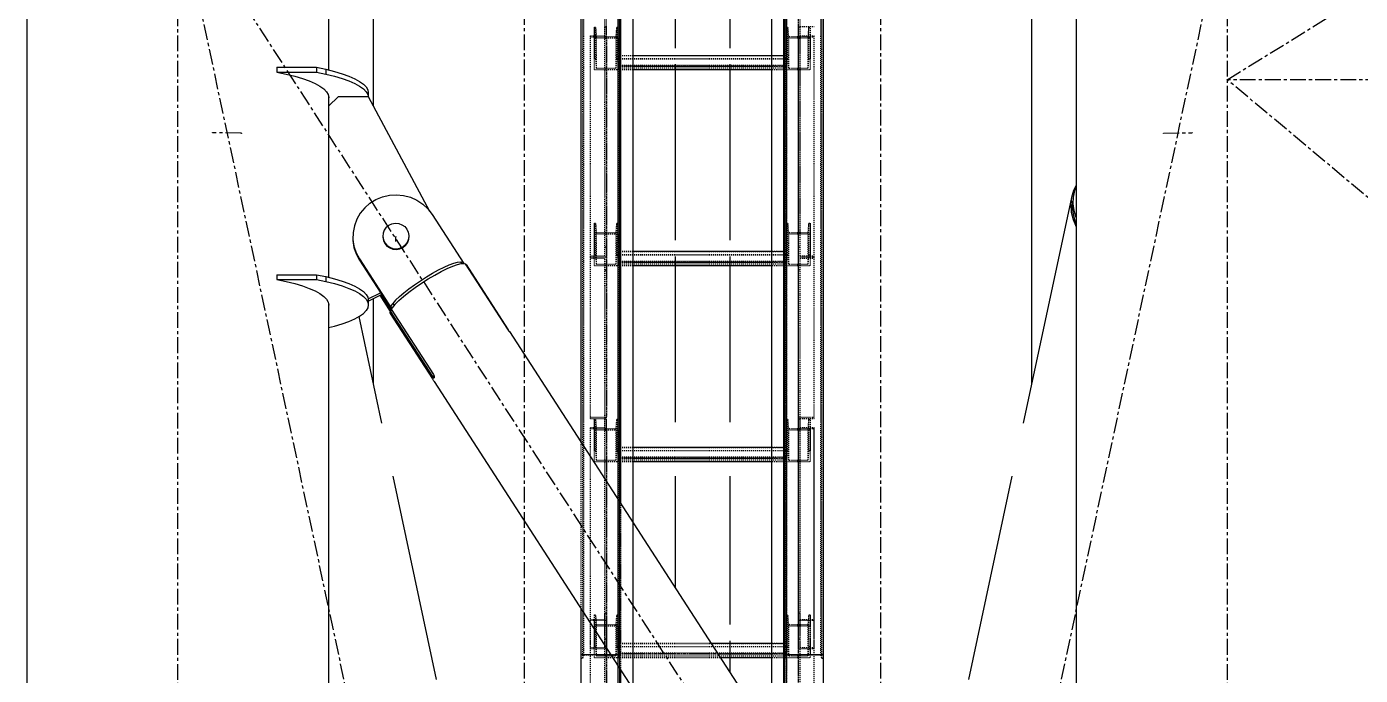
# Model space of a CAD drawing. Header units: millimetres. Extents: x 5143 to 30813, y 232 to 21408.
# Drawn here: x 22824 to 23497, y 18629 to 18957 of the extents above; entities that cross this region are included whole.
import ezdxf

# ---------------------------------------------------------------- set-up
doc = ezdxf.new("R2010")
doc.units = ezdxf.units.MM
doc.header["$LTSCALE"] = 0.25
for name, pattern in [('CENTER', [50.8, 31.75, -6.35, 6.35, -6.35]), ('XKITLINE00', [0]), ('XKITLINE02', [4, 2, -2]), ('XKITLINE03', [6, 3, -1, 1, -1])]:
    doc.linetypes.add(name, pattern=pattern)

msp = doc.modelspace()

# ---------------------------------------------------------------- linework, layer by layer
at = {"color": 8, "linetype": 'CENTER'}
for p, q in [((23075, 20197.81), (23075, 18543.85)), ((23255, 20197.81), (23255, 18543.85)), ((22900, 19282.77), (22900, 17654.86)), ((23430, 19282.77), (23430, 17654.86)), ((23430, 18930.27), (23720.98, 19110.27)), ((22900, 19020.27), (23075, 18200.27)), ((22900, 19020.27), (23430, 18200.27)), ((23430, 19020.27), (23255, 18200.27)), ((25173.61, 17470.27), (23430, 18930.27)), ((24815.89, 18930.27), (23430, 18930.27)), ((22932.2, 18903.23), (22917.68, 18903.51)), ((23397.79, 18903.23), (23412.31, 18903.51)), ((23010.2, 18848.55), (23010.2, 18851))]:
    msp.add_line(p, q, dxfattribs=at)
at = {"color": 3, "linetype": 'XKITLINE02'}
for p, q in [((23123.34, 18618.12), (23123.34, 19867)), ((23206.64, 18618.12), (23206.64, 19867)), ((23122.49, 18615.46), (23122.49, 19864.35)), ((23123.34, 18615.78), (23123.34, 19864.54)), ((23129.99, 18615.73), (23129.99, 19864.47)), ((23199.99, 18615.46), (23199.99, 19864.47)), ((23206.64, 18615.66), (23206.64, 19864.54)), ((23207.49, 18615.46), (23207.49, 19864.35)), ((23122.49, 18618.31), (23122.49, 19847.64)), ((23207.49, 18618.31), (23207.49, 19847.64)), ((23103.79, 18662.93), (23103.79, 19842.73)), ((23104.64, 18638.14), (23104.64, 19841.66)), ((23105.17, 18639.71), (23105.17, 19842.61)), ((23122.41, 18639.71), (23122.41, 19842.61)), ((23122.94, 18638.14), (23122.94, 19841.66)), ((23207.04, 18638.14), (23207.04, 19841.66)), ((23207.57, 18639.71), (23207.57, 19842.61)), ((23224.81, 18639.71), (23224.81, 19842.61)), ((23225.34, 18638.14), (23225.34, 19841.66)), ((23115.69, 18951.2), (23115.69, 19038.18)), ((23116.49, 18951.2), (23116.49, 19038.83)), ((23213.49, 18951.2), (23213.49, 19038.83)), ((23214.29, 18951.2), (23214.29, 19038.18)), ((23110.49, 18956.85), (23111.17, 18956.85)), ((23110.49, 18951.4), (23110.49, 18956.85)), ((23110.49, 18940.86), (23110.49, 18956.85)), ((23111.56, 18952.1), (23111.17, 18956.85)), ((23111.17, 18940.86), (23111.17, 18956.85)), ((23115.69, 18956.95), (23116.49, 18956.95)), ((23115.69, 18841.37), (23115.69, 18956.95)), ((23116.49, 18840.88), (23116.49, 18956.95)), ((23121.43, 18952.1), (23121.81, 18956.85)), ((23121.81, 18956.85), (23122.49, 18956.85)), ((23121.81, 18940.86), (23121.81, 18956.85)), ((23122.49, 18951.4), (23122.49, 18956.85)), ((23122.49, 18940.86), (23122.49, 18956.85)), ((23207.49, 18940.86), (23207.49, 18956.85)), ((23207.49, 18951.4), (23207.49, 18956.85)), ((23207.49, 18956.85), (23208.17, 18956.85)), ((23208.17, 18940.86), (23208.17, 18956.85)), ((23208.56, 18952.1), (23208.17, 18956.85)), ((23213.49, 18951.2), (23213.49, 18957.75)), ((23213.49, 18840.88), (23213.49, 18956.95)), ((23213.49, 18956.95), (23214.29, 18956.95)), ((23214.29, 18951.2), (23214.29, 18957.09)), ((23214.29, 18957.09), (23221.49, 18957.09)), ((23214.29, 18841.37), (23214.29, 18956.95)), ((23214.29, 18853.12), (23214.29, 18956.95)), ((23218.43, 18952.1), (23218.81, 18956.85)), ((23218.81, 18940.86), (23218.81, 18956.85)), ((23218.81, 18956.85), (23219.49, 18956.85)), ((23219.49, 18940.86), (23219.49, 18956.85)), ((23108.49, 18952.49), (23115.69, 18952.49)), ((23108.49, 18840.88), (23108.49, 18952.49)), ((23108.49, 18951.99), (23116.49, 18951.99)), ((23110.49, 18951.4), (23122.49, 18951.4)), ((23110.49, 18935.42), (23110.49, 18951.4)), ((23111.56, 18952.1), (23121.43, 18952.1)), ((23111.56, 18936.11), (23111.56, 18952.1)), ((23115.69, 18951.2), (23116.49, 18951.2)), ((23121.43, 18936.11), (23121.43, 18952.1)), ((23122.49, 18935.42), (23122.49, 18951.4)), ((23207.49, 18935.42), (23207.49, 18951.4)), ((23207.49, 18951.4), (23219.49, 18951.4)), ((23208.56, 18936.11), (23208.56, 18952.1)), ((23208.56, 18952.1), (23218.43, 18952.1)), ((23213.49, 18852.43), (23213.49, 18951.99)), ((23213.49, 18951.99), (23221.49, 18951.99)), ((23213.49, 18951.2), (23214.29, 18951.2)), ((23214.29, 18952.49), (23221.49, 18952.49)), ((23218.43, 18936.11), (23218.43, 18952.1)), ((23219.49, 18935.42), (23219.49, 18951.99)), ((23221.49, 18840.88), (23221.49, 18952.49)), ((23110.49, 18940.86), (23111.17, 18940.86)), ((23110.49, 18935.42), (23110.49, 18940.86)), ((23111.56, 18936.11), (23111.17, 18940.86)), ((23111.56, 18936.11), (23121.43, 18936.11)), ((23121.43, 18936.11), (23121.81, 18940.86)), ((23121.81, 18940.86), (23122.49, 18940.86)), ((23122.49, 18935.42), (23122.49, 18942.58)), ((23122.49, 18942.58), (23129.99, 18942.58)), ((23122.49, 18942.48), (23207.49, 18942.48)), ((23122.49, 18940.96), (23207.49, 18940.96)), ((23122.49, 18935.42), (23122.49, 18940.86)), ((23122.49, 18940.86), (23207.49, 18940.86)), ((23122.49, 18937.67), (23207.49, 18937.67)), ((23122.49, 18937.13), (23129.99, 18937.13)), ((23122.49, 18936.26), (23207.49, 18936.26)), ((23199.99, 18942.58), (23207.49, 18942.58)), ((23199.99, 18937.13), (23207.49, 18937.13)), ((23207.49, 18935.42), (23207.49, 18942.58)), ((23207.49, 18935.42), (23207.49, 18940.86)), ((23207.49, 18940.86), (23208.17, 18940.86)), ((23208.56, 18936.11), (23208.17, 18940.86)), ((23208.56, 18936.11), (23218.43, 18936.11)), ((23218.43, 18936.11), (23218.81, 18940.86)), ((23218.81, 18940.86), (23219.49, 18940.86)), ((23219.49, 18935.42), (23219.49, 18940.86)), ((23110.49, 18935.42), (23122.49, 18935.42)), ((23122.49, 18935.42), (23129.99, 18935.42)), ((23199.99, 18935.42), (23207.49, 18935.42)), ((23207.49, 18935.42), (23219.49, 18935.42)), ((23110.49, 18857.87), (23111.17, 18857.87)), ((23110.49, 18852.43), (23110.49, 18857.87)), ((23110.49, 18841.89), (23110.49, 18857.87)), ((23111.56, 18853.12), (23111.17, 18857.87)), ((23111.17, 18841.89), (23111.17, 18857.87)), ((23121.43, 18853.12), (23121.81, 18857.87)), ((23121.81, 18857.87), (23122.49, 18857.87)), ((23121.81, 18841.89), (23121.81, 18857.87)), ((23122.49, 18852.43), (23122.49, 18857.87)), ((23122.49, 18841.89), (23122.49, 18857.87)), ((23207.49, 18841.89), (23207.49, 18857.87)), ((23207.49, 18852.43), (23207.49, 18857.87)), ((23207.49, 18857.87), (23208.17, 18857.87)), ((23208.17, 18841.89), (23208.17, 18857.87)), ((23208.56, 18853.12), (23208.17, 18857.87)), ((23218.43, 18853.12), (23218.81, 18857.87)), ((23218.81, 18841.89), (23218.81, 18857.87)), ((23218.81, 18857.87), (23219.49, 18857.87)), ((23219.49, 18841.89), (23219.49, 18857.87)), ((23219.49, 18852.43), (23219.49, 18857.87)), ((23110.49, 18852.43), (23122.49, 18852.43)), ((23110.49, 18836.44), (23110.49, 18852.43)), ((23111.56, 18853.12), (23121.43, 18853.12)), ((23111.56, 18837.14), (23111.56, 18853.12)), ((23121.43, 18837.14), (23121.43, 18853.12)), ((23122.49, 18836.44), (23122.49, 18852.43)), ((23207.49, 18836.44), (23207.49, 18852.43)), ((23207.49, 18852.43), (23219.49, 18852.43)), ((23208.56, 18837.14), (23208.56, 18853.12)), ((23208.56, 18853.12), (23218.43, 18853.12)), ((23218.43, 18837.14), (23218.43, 18853.12)), ((23219.49, 18836.44), (23219.49, 18852.43)), ((23110.49, 18841.89), (23111.17, 18841.89)), ((23110.49, 18836.44), (23110.49, 18841.89)), ((23111.56, 18837.14), (23111.17, 18841.89)), ((23115.69, 18845.84), (23116.49, 18845.84)), ((23121.43, 18837.14), (23121.81, 18841.89)), ((23121.81, 18841.89), (23122.49, 18841.89)), ((23122.49, 18836.44), (23122.49, 18843.6)), ((23122.49, 18843.6), (23129.99, 18843.6)), ((23122.49, 18843.5), (23207.49, 18843.5)), ((23122.49, 18841.98), (23207.49, 18841.98)), ((23122.49, 18836.44), (23122.49, 18841.89)), ((23122.49, 18841.89), (23207.49, 18841.89)), ((23199.99, 18843.6), (23207.49, 18843.6)), ((23207.49, 18836.44), (23207.49, 18843.6)), ((23207.49, 18836.44), (23207.49, 18841.89)), ((23207.49, 18841.89), (23208.17, 18841.89)), ((23208.56, 18837.14), (23208.17, 18841.89)), ((23213.49, 18845.84), (23214.29, 18845.84)), ((23218.43, 18837.14), (23218.81, 18841.89)), ((23218.81, 18841.89), (23219.49, 18841.89)), ((23219.49, 18836.44), (23219.49, 18841.89)), ((23108.49, 18841.37), (23115.69, 18841.37)), ((23108.49, 18840.22), (23108.49, 18840.88)), ((23108.49, 18840.88), (23116.49, 18840.88)), ((23108.49, 18759.14), (23108.49, 18840.88)), ((23108.49, 18840.88), (23116.49, 18840.88)), ((23108.49, 18840.22), (23115.69, 18840.22)), ((23110.49, 18836.44), (23122.49, 18836.44)), ((23111.56, 18837.14), (23121.43, 18837.14)), ((23115.69, 18834.33), (23115.69, 18840.22)), ((23115.69, 18753.25), (23115.69, 18840.22)), ((23116.49, 18834.33), (23116.49, 18840.88)), ((23116.49, 18753.25), (23116.49, 18840.88)), ((23122.49, 18838.7), (23207.49, 18838.7)), ((23122.49, 18838.16), (23129.99, 18838.16)), ((23122.49, 18837.29), (23207.49, 18837.29)), ((23122.49, 18836.44), (23129.99, 18836.44)), ((23199.99, 18838.16), (23207.49, 18838.16)), ((23199.99, 18836.44), (23207.49, 18836.44)), ((23207.49, 18836.44), (23219.49, 18836.44)), ((23208.56, 18837.14), (23218.43, 18837.14)), ((23213.49, 18754.04), (23213.49, 18840.88)), ((23213.49, 18840.88), (23221.49, 18840.88)), ((23213.49, 18840.88), (23221.49, 18840.88)), ((23214.29, 18841.37), (23221.49, 18841.37)), ((23214.29, 18754.04), (23214.29, 18840.22)), ((23214.29, 18840.22), (23221.49, 18840.22)), ((23221.49, 18759.14), (23221.49, 18840.88)), ((23115.69, 18834.33), (23116.49, 18834.33)), ((23213.49, 18834.33), (23214.29, 18834.33)), ((23108.49, 18759.79), (23116.49, 18759.79)), ((23108.49, 18759.14), (23115.69, 18759.14)), ((23108.49, 18754.54), (23115.69, 18754.54)), ((23108.49, 18642.92), (23108.49, 18754.54)), ((23110.49, 18758.89), (23111.17, 18758.89)), ((23110.49, 18753.45), (23110.49, 18758.89)), ((23110.49, 18742.91), (23110.49, 18758.89)), ((23111.56, 18754.14), (23111.17, 18758.89)), ((23111.17, 18742.91), (23111.17, 18758.89)), ((23115.69, 18759), (23116.49, 18759)), ((23115.69, 18643.42), (23115.69, 18759)), ((23116.49, 18642.92), (23116.49, 18759)), ((23121.43, 18754.14), (23121.81, 18758.89)), ((23121.81, 18758.89), (23122.49, 18758.89)), ((23121.81, 18742.91), (23121.81, 18758.89)), ((23122.49, 18753.45), (23122.49, 18758.89)), ((23122.49, 18742.91), (23122.49, 18758.89)), ((23207.49, 18742.91), (23207.49, 18758.89)), ((23207.49, 18753.45), (23207.49, 18758.89)), ((23207.49, 18758.89), (23208.17, 18758.89)), ((23208.17, 18742.91), (23208.17, 18758.89)), ((23208.56, 18754.14), (23208.17, 18758.89)), ((23213.49, 18753.25), (23213.49, 18759.79)), ((23213.49, 18759.79), (23221.49, 18759.79)), ((23213.49, 18642.92), (23213.49, 18759)), ((23213.49, 18759), (23214.29, 18759)), ((23214.29, 18753.25), (23214.29, 18759.14)), ((23214.29, 18759.14), (23221.49, 18759.14)), ((23214.29, 18643.42), (23214.29, 18759)), ((23214.29, 18657.26), (23214.29, 18759)), ((23214.29, 18754.54), (23221.49, 18754.54)), ((23218.43, 18754.14), (23218.81, 18758.89)), ((23218.81, 18742.91), (23218.81, 18758.89)), ((23218.81, 18758.89), (23219.49, 18758.89)), ((23219.49, 18742.91), (23219.49, 18758.89)), ((23221.49, 18759.14), (23221.49, 18759.79)), ((23221.49, 18642.92), (23221.49, 18754.54)), ((23221.49, 18657.26), (23221.49, 18754.54)), ((23108.49, 18754.04), (23116.49, 18754.04)), ((23110.49, 18753.45), (23122.49, 18753.45)), ((23110.49, 18737.47), (23110.49, 18753.45)), ((23111.56, 18754.14), (23121.43, 18754.14)), ((23111.56, 18738.16), (23111.56, 18754.14)), ((23115.69, 18753.25), (23116.49, 18753.25)), ((23121.43, 18738.16), (23121.43, 18754.14)), ((23122.49, 18737.47), (23122.49, 18753.45)), ((23207.49, 18737.47), (23207.49, 18753.45)), ((23207.49, 18753.45), (23219.49, 18753.45)), ((23208.56, 18738.16), (23208.56, 18754.14)), ((23208.56, 18754.14), (23218.43, 18754.14)), ((23213.49, 18657.26), (23213.49, 18754.04)), ((23213.49, 18754.04), (23221.49, 18754.04)), ((23213.49, 18753.25), (23214.29, 18753.25)), ((23218.43, 18738.16), (23218.43, 18754.14)), ((23219.49, 18737.47), (23219.49, 18754.04)), ((23103.79, 18662.93), (23103.79, 18747)), ((23110.49, 18742.91), (23111.17, 18742.91)), ((23110.49, 18737.47), (23110.49, 18742.91)), ((23111.56, 18738.16), (23111.17, 18742.91)), ((23121.43, 18738.16), (23121.81, 18742.91)), ((23121.81, 18742.91), (23122.49, 18742.91)), ((23122.49, 18737.47), (23122.49, 18744.62)), ((23122.49, 18744.62), (23129.99, 18744.62)), ((23122.49, 18744.53), (23207.49, 18744.53)), ((23122.49, 18743.01), (23207.49, 18743.01)), ((23122.49, 18742.91), (23207.49, 18742.91)), ((23122.49, 18737.47), (23122.49, 18742.91)), ((23199.99, 18744.62), (23207.49, 18744.62)), ((23207.49, 18737.47), (23207.49, 18744.62)), ((23207.49, 18737.47), (23207.49, 18742.91)), ((23207.49, 18742.91), (23208.17, 18742.91)), ((23208.56, 18738.16), (23208.17, 18742.91)), ((23218.43, 18738.16), (23218.81, 18742.91)), ((23218.81, 18742.91), (23219.49, 18742.91)), ((23219.49, 18737.47), (23219.49, 18742.91)), ((23110.49, 18737.47), (23122.49, 18737.47)), ((23111.56, 18738.16), (23121.43, 18738.16)), ((23122.49, 18739.72), (23207.49, 18739.72)), ((23122.49, 18739.18), (23129.99, 18739.18)), ((23122.49, 18738.31), (23207.49, 18738.31)), ((23122.49, 18737.47), (23129.99, 18737.47)), ((23199.99, 18739.18), (23207.49, 18739.18)), ((23199.99, 18737.47), (23207.49, 18737.47)), ((23207.49, 18737.47), (23219.49, 18737.47)), ((23208.56, 18738.16), (23218.43, 18738.16)), ((23123.79, 18639.91), (23123.79, 18716.06)), ((23123.79, 18638.14), (23123.79, 18712.76)), ((23129.99, 18622.4), (23129.99, 18706.47)), ((23115.69, 18660.96), (23116.49, 18660.96)), ((23115.69, 18532.11), (23115.69, 18660.96)), ((23116.49, 18531.74), (23116.49, 18660.96)), ((23213.49, 18531.74), (23213.49, 18660.96)), ((23213.49, 18660.96), (23214.29, 18660.96)), ((23214.29, 18532.11), (23214.29, 18660.96)), ((23108.49, 18657.63), (23115.69, 18657.63)), ((23108.49, 18531.74), (23108.49, 18657.63)), ((23108.49, 18657.26), (23116.49, 18657.26)), ((23110.49, 18659.92), (23111.17, 18659.92)), ((23110.49, 18654.47), (23110.49, 18659.92)), ((23110.49, 18643.93), (23110.49, 18657.26)), ((23110.49, 18654.47), (23122.49, 18654.47)), ((23110.49, 18638.49), (23110.49, 18654.47)), ((23111.56, 18655.17), (23111.17, 18659.92)), ((23111.17, 18643.93), (23111.17, 18659.92)), ((23111.56, 18655.17), (23121.43, 18655.17)), ((23111.56, 18639.18), (23111.56, 18655.17)), ((23121.43, 18655.17), (23121.81, 18659.92)), ((23121.43, 18639.18), (23121.43, 18655.17)), ((23121.81, 18659.92), (23122.49, 18659.92)), ((23121.81, 18643.93), (23121.81, 18659.92)), ((23122.49, 18654.47), (23122.49, 18659.92)), ((23122.49, 18643.93), (23122.49, 18659.92)), ((23122.49, 18638.49), (23122.49, 18654.47)), ((23207.49, 18643.93), (23207.49, 18659.92)), ((23207.49, 18654.47), (23207.49, 18659.92)), ((23207.49, 18659.92), (23208.17, 18659.92)), ((23207.49, 18639.47), (23207.49, 18654.47)), ((23207.49, 18654.47), (23219.49, 18654.47)), ((23208.17, 18643.93), (23208.17, 18659.92)), ((23208.56, 18655.17), (23208.17, 18659.92)), ((23208.56, 18639.18), (23208.56, 18655.17)), ((23208.56, 18655.17), (23218.43, 18655.17)), ((23213.49, 18657.26), (23221.49, 18657.26)), ((23214.29, 18657.63), (23221.49, 18657.63)), ((23218.43, 18655.17), (23218.81, 18659.92)), ((23218.43, 18639.18), (23218.43, 18655.17)), ((23218.81, 18643.93), (23218.81, 18659.92)), ((23218.81, 18659.92), (23219.49, 18659.92)), ((23219.49, 18643.93), (23219.49, 18659.92)), ((23219.49, 18654.47), (23219.49, 18659.92)), ((23219.49, 18639.71), (23219.49, 18654.47)), ((23221.49, 18561.6), (23221.49, 18657.63)), ((23115.69, 18647.88), (23116.49, 18647.88)), ((23213.49, 18647.88), (23214.29, 18647.88)), ((23103.79, 18638.14), (23103.79, 18639.91)), ((23108.49, 18643.42), (23115.69, 18643.42)), ((23108.49, 18642.92), (23116.49, 18642.92)), ((23110.49, 18643.93), (23111.17, 18643.93)), ((23110.49, 18638.49), (23110.49, 18643.93)), ((23111.56, 18639.18), (23111.17, 18643.93)), ((23118.67, 18639.91), (23123.79, 18639.91)), ((23118.67, 18639.91), (23123.79, 18639.91)), ((23121.43, 18639.18), (23121.81, 18643.93)), ((23121.81, 18643.93), (23122.49, 18643.93)), ((23122.49, 18638.49), (23122.49, 18645.65)), ((23122.49, 18645.65), (23169.3, 18645.65)), ((23122.49, 18645.55), (23207.49, 18645.55)), ((23122.49, 18644.03), (23207.49, 18644.03)), ((23122.49, 18643.93), (23207.49, 18643.93)), ((23122.49, 18638.49), (23122.49, 18643.93)), ((23122.49, 18640.74), (23207.49, 18640.74)), ((23122.49, 18640.2), (23172.82, 18640.2)), ((23123.79, 18631.99), (23123.79, 18639.91)), ((23123.79, 18638.14), (23123.79, 18639.91)), ((23199.99, 18645.65), (23207.49, 18645.65)), ((23199.99, 18640.2), (23207.49, 18640.2)), ((23206.19, 18638.14), (23206.19, 18639.91)), ((23207.49, 18638.49), (23207.49, 18645.65)), ((23207.49, 18638.49), (23207.49, 18643.93)), ((23207.49, 18643.93), (23208.17, 18643.93)), ((23208.56, 18639.18), (23208.17, 18643.93)), ((23213.49, 18642.92), (23221.49, 18642.92)), ((23214.29, 18643.42), (23221.49, 18643.42)), ((23218.43, 18639.18), (23218.81, 18643.93)), ((23218.81, 18643.93), (23219.49, 18643.93)), ((23219.49, 18638.49), (23219.49, 18643.93)), ((23226.19, 18638.14), (23226.19, 18639.91)), ((23103.79, 18638.14), (23104.64, 18638.14)), ((23103.79, 18638.14), (23104.64, 18638.14)), ((23104.64, 18638.14), (23105.17, 18639.71)), ((23104.64, 18638.14), (23105.17, 18639.71)), ((23105.17, 18639.71), (23122.41, 18639.71)), ((23105.17, 18639.71), (23122.41, 18639.71)), ((23110.49, 18638.49), (23122.49, 18638.49)), ((23111.56, 18639.18), (23121.43, 18639.18)), ((23122.94, 18638.14), (23122.41, 18639.71)), ((23122.94, 18638.14), (23122.41, 18639.71)), ((23122.49, 18639.33), (23207.49, 18639.33)), ((23122.49, 18638.49), (23173.93, 18638.49)), ((23122.94, 18638.14), (23123.79, 18638.14)), ((23122.94, 18638.14), (23123.79, 18638.14)), ((23199.99, 18638.49), (23207.49, 18638.49)), ((23206.19, 18638.14), (23207.04, 18638.14)), ((23206.19, 18638.14), (23207.04, 18638.14)), ((23207.04, 18638.14), (23207.57, 18639.71)), ((23207.04, 18638.14), (23207.57, 18639.71)), ((23207.49, 18638.49), (23219.49, 18638.49)), ((23207.57, 18639.71), (23224.81, 18639.71)), ((23207.57, 18639.71), (23224.81, 18639.71)), ((23208.56, 18639.18), (23218.43, 18639.18)), ((23225.34, 18638.14), (23224.81, 18639.71)), ((23225.34, 18638.14), (23224.81, 18639.71)), ((23225.34, 18638.14), (23226.19, 18638.14)), ((23225.34, 18638.14), (23226.19, 18638.14))]:
    msp.add_line(p, q, dxfattribs=at)
at = {"color": 1, "linetype": 'XKITLINE03'}
for p, q in [((23122.49, 18615.46), (23122.49, 19864.35)), ((23207.49, 19864.35), (23207.49, 18615.46)), ((23213.49, 18654.47), (23213.49, 19842.19)), ((23116.49, 18951.99), (23116.49, 18840.88)), ((23122.49, 18951.4), (23122.49, 18935.42)), ((23207.49, 18935.42), (23207.49, 18951.4)), ((23213.49, 18840.88), (23213.49, 18951.99)), ((23207.49, 18937.13), (23122.49, 18937.13)), ((23122.49, 18852.43), (23122.49, 18836.44)), ((23207.49, 18836.44), (23207.49, 18852.43)), ((23116.49, 18840.88), (23116.49, 18759.79)), ((23207.49, 18838.16), (23122.49, 18838.16)), ((23213.49, 18759.79), (23213.49, 18840.88)), ((23116.49, 18754.04), (23116.49, 18642.92)), ((23122.49, 18753.45), (23122.49, 18737.47)), ((23207.49, 18737.47), (23207.49, 18753.45)), ((23213.49, 18642.92), (23213.49, 18754.04)), ((23207.49, 18739.18), (23122.49, 18739.18)), ((23116.49, 18657.26), (23116.49, 18531.74)), ((23122.49, 18654.47), (23122.49, 18638.49)), ((23207.49, 18638.49), (23207.49, 18654.47)), ((23213.49, 18531.74), (23213.49, 18657.26)), ((23207.49, 18640.2), (23122.49, 18640.2))]:
    msp.add_line(p, q, dxfattribs=at)
at = {"color": 8, "linetype": 'XKITLINE00'}
for p, q in [((22823.8, 19282.77), (22823.8, 17654.86)), ((23151.2, 18997.46), (23151.2, 18946.31)), ((23178.8, 18997.46), (23178.8, 18946.31)), ((22976.2, 18985.01), (22976.2, 18935.26)), ((22998.8, 18987.03), (22998.8, 18917.04)), ((23331.2, 18987.03), (23331.2, 18776.27)), ((23353.8, 18985.02), (23353.8, 18415.51)), ((22950.15, 18936.59), (22970.15, 18936.59)), ((22950.15, 18936.59), (22950.15, 18934.15)), ((22970.15, 18936.59), (22974.87, 18935.59)), ((22970.15, 18936.59), (22970.15, 18934.15)), ((23151.2, 18938.1), (23151.2, 18849.22)), ((23178.8, 18938.1), (23178.8, 18849.22)), ((22950.15, 18934.15), (22954.87, 18933.15)), ((22950.15, 18934.15), (22970.15, 18934.15)), ((22954.87, 18933.15), (22959.19, 18932.07)), ((22959.19, 18932.07), (22963.08, 18930.9)), ((22963.08, 18930.9), (22966.51, 18929.67)), ((22966.51, 18929.67), (22969.45, 18928.37)), ((22970.15, 18934.15), (22974.87, 18933.15)), ((22974.87, 18935.59), (22979.19, 18934.5)), ((22974.87, 18935.59), (22974.87, 18933.15)), ((22974.87, 18933.15), (22979.19, 18932.07)), ((22979.19, 18934.5), (22983.08, 18933.34)), ((22979.19, 18932.07), (22983.08, 18930.9)), ((22983.08, 18933.34), (22986.51, 18932.11)), ((22983.08, 18930.9), (22986.51, 18929.67)), ((22986.51, 18932.11), (22989.45, 18930.81)), ((22986.51, 18929.67), (22989.45, 18928.37)), ((22989.45, 18930.81), (22991.89, 18929.46)), ((22991.89, 18929.46), (22993.81, 18928.08)), ((22969.45, 18928.37), (22971.89, 18927.03)), ((22971.89, 18927.03), (22973.81, 18925.64)), ((22973.81, 18925.64), (22975.19, 18924.22)), ((22975.19, 18924.22), (22976.02, 18922.78)), ((22976.02, 18922.78), (22976.3, 18921.33)), ((22989.45, 18928.37), (22991.89, 18927.03)), ((22991.89, 18927.03), (22993.81, 18925.64)), ((22993.81, 18928.08), (22995.19, 18926.66)), ((22993.81, 18925.64), (22995.19, 18924.22)), ((22995.19, 18926.66), (22996.02, 18925.21)), ((22995.19, 18924.22), (22996.02, 18922.78)), ((22996.02, 18925.21), (22996.3, 18923.76)), ((22996.02, 18922.78), (22996.19, 18921.88)), ((22996.3, 18923.76), (22996.3, 18921.7)), ((22976.2, 18917.01), (22981.2, 18921.88)), ((22976.2, 18921.85), (22976.2, 18917.01)), ((22976.3, 18921.33), (22976.2, 18920.8)), ((22976.2, 18917.01), (22976.2, 18830.47)), ((22981.2, 18921.88), (22996.2, 18921.88)), ((22996.2, 18921.88), (23027.27, 18863.95)), ((23353.8, 18877.05), (23352.39, 18874.26)), ((23353.8, 18876.58), (23352.88, 18874.25)), ((22997.15, 18867.91), (23000.18, 18869.77)), ((23000.18, 18869.77), (23003.49, 18871.12)), ((23003.49, 18871.12), (23006.98, 18871.92)), ((23006.98, 18871.92), (23010.55, 18872.15)), ((23010.55, 18872.15), (23014.12, 18871.81)), ((23014.12, 18871.81), (23017.58, 18870.89)), ((23017.58, 18870.89), (23020.84, 18869.44)), ((23020.84, 18869.44), (23023.8, 18867.48)), ((23351.36, 18870.75), (23327.03, 18756.75)), ((23351.36, 18870.75), (23350.98, 18867.12)), ((23352.39, 18874.26), (23351.36, 18870.75)), ((23351.81, 18869.16), (23351.69, 18865.8)), ((23352.2, 18870.99), (23352.08, 18867.64)), ((23352.88, 18874.25), (23352.2, 18870.99)), ((22992.23, 18862.86), (22990.47, 18859.82)), ((22994.47, 18865.59), (22992.23, 18862.86)), ((22994.47, 18865.59), (22997.15, 18867.91)), ((23023.8, 18867.48), (23026.4, 18865.07)), ((23026.4, 18865.07), (23028.56, 18862.28)), ((23028.56, 18862.28), (23044.61, 18837.44)), ((23350.98, 18867.12), (23351.26, 18863.4)), ((23351.26, 18863.4), (23352.19, 18859.65)), ((23351.69, 18865.8), (23352.13, 18862.39)), ((23352.08, 18867.64), (23352.52, 18864.23)), ((23352.13, 18862.39), (23353.12, 18858.97)), ((23352.52, 18864.23), (23353.51, 18860.81)), ((22989.25, 18856.53), (22988.6, 18853.1)), ((22990.47, 18859.82), (22989.25, 18856.53)), ((23005.35, 18855.73), (23004.36, 18854.36)), ((23005.35, 18855.73), (23006.68, 18856.8)), ((23006.68, 18856.8), (23008.24, 18857.51)), ((23008.24, 18857.51), (23009.94, 18857.79)), ((23009.94, 18857.79), (23011.66, 18857.63)), ((23011.66, 18857.63), (23013.27, 18857.05)), ((23013.27, 18857.05), (23014.68, 18856.08)), ((23014.68, 18856.08), (23015.78, 18854.79)), ((23352.19, 18859.65), (23353.77, 18855.93)), ((23353.12, 18858.97), (23353.8, 18857.47)), ((23353.51, 18860.81), (23353.8, 18860.17)), ((23353.77, 18855.93), (23353.8, 18855.89)), ((22988.6, 18853.1), (22988.54, 18849.6)), ((22988.54, 18849.6), (22988.54, 18849.05)), ((22988.54, 18849.6), (22989.07, 18846.15)), ((22988.54, 18849.05), (22989.07, 18845.59)), ((23003.76, 18852.78), (23003.6, 18851.11)), ((23003.6, 18851.11), (23003.89, 18849.46)), ((23003.6, 18851.11), (23003.6, 18850.93)), ((23003.6, 18850.93), (23003.6, 18850.76)), ((23003.6, 18850.93), (23003.89, 18849.28)), ((23003.6, 18850.93), (23003.89, 18849.28)), ((23003.6, 18850.76), (23003.89, 18849.1)), ((23004.36, 18854.36), (23003.76, 18852.78)), ((23003.89, 18849.46), (23004.61, 18847.93)), ((23003.89, 18849.28), (23004.61, 18847.75)), ((23003.89, 18849.28), (23004.61, 18847.75)), ((23003.89, 18849.1), (23004.61, 18847.57)), ((23015.78, 18854.79), (23016.5, 18853.26)), ((23016.63, 18849.94), (23016.03, 18848.36)), ((23016.63, 18849.76), (23016.03, 18848.18)), ((23016.63, 18849.76), (23016.03, 18848.18)), ((23016.63, 18849.58), (23016.03, 18848)), ((23016.5, 18853.26), (23016.79, 18851.61)), ((23016.79, 18851.61), (23016.63, 18849.94)), ((23016.79, 18851.43), (23016.63, 18849.76)), ((23016.79, 18851.43), (23016.63, 18849.76)), ((23016.79, 18851.25), (23016.63, 18849.58)), ((22989.07, 18846.15), (22990.18, 18842.83)), ((22989.07, 18845.59), (22990.18, 18842.27)), ((22990.18, 18842.83), (22990.18, 18842.27)), ((22990.18, 18842.83), (22991.84, 18839.73)), ((22990.18, 18842.27), (22991.84, 18839.17)), ((23004.61, 18847.93), (23005.71, 18846.64)), ((23004.61, 18847.93), (23004.61, 18847.75)), ((23004.61, 18847.75), (23004.61, 18847.57)), ((23004.61, 18847.75), (23005.71, 18846.46)), ((23004.61, 18847.75), (23005.71, 18846.46)), ((23004.61, 18847.57), (23005.71, 18846.28)), ((23005.71, 18846.64), (23007.12, 18845.67)), ((23005.71, 18846.46), (23007.12, 18845.49)), ((23005.71, 18846.46), (23007.12, 18845.49)), ((23005.71, 18846.28), (23007.12, 18845.31)), ((23007.12, 18845.67), (23008.73, 18845.09)), ((23007.12, 18845.49), (23008.73, 18844.91)), ((23007.12, 18845.49), (23008.73, 18844.91)), ((23007.12, 18845.31), (23008.73, 18844.73)), ((23008.73, 18845.09), (23010.45, 18844.93)), ((23008.73, 18844.91), (23010.45, 18844.75)), ((23008.73, 18844.91), (23010.45, 18844.75)), ((23008.73, 18844.73), (23010.45, 18844.57)), ((23010.45, 18844.93), (23012.15, 18845.22)), ((23010.45, 18844.75), (23012.15, 18845.04)), ((23010.45, 18844.75), (23012.15, 18845.04)), ((23010.45, 18844.57), (23012.15, 18844.86)), ((23012.15, 18845.22), (23013.71, 18845.92)), ((23012.15, 18845.04), (23013.71, 18845.74)), ((23012.15, 18845.04), (23013.71, 18845.74)), ((23012.15, 18844.86), (23013.71, 18845.56)), ((23013.71, 18845.92), (23015.04, 18846.99)), ((23013.71, 18845.74), (23015.04, 18846.81)), ((23013.71, 18845.74), (23015.04, 18846.81)), ((23013.71, 18845.56), (23015.04, 18846.63)), ((23013.71, 18845.92), (23013.71, 18845.74)), ((23013.71, 18845.74), (23013.71, 18845.56)), ((23016.03, 18848.36), (23015.04, 18846.99)), ((23016.03, 18848.18), (23015.04, 18846.81)), ((23016.03, 18848.18), (23015.04, 18846.81)), ((23016.03, 18848), (23015.04, 18846.63)), ((22991.84, 18839.73), (23008.04, 18814.65)), ((22991.84, 18839.73), (22991.84, 18839.17)), ((22991.84, 18839.17), (23007.87, 18814.37)), ((23031.76, 18834.17), (23034.58, 18835.58)), ((23034.58, 18835.58), (23037.16, 18836.72)), ((23036.17, 18834.89), (23038.93, 18836.08)), ((23037.16, 18836.72), (23039.43, 18837.57)), ((23038.93, 18836.08), (23041.32, 18836.91)), ((23039.43, 18837.57), (23041.34, 18838.1)), ((23041.32, 18836.91), (23043.25, 18837.37)), ((23041.34, 18838.1), (23042.82, 18838.3)), ((23042.82, 18838.3), (23043.84, 18838.16)), ((23042.82, 18838.3), (23043.41, 18837.38)), ((23043.25, 18837.37), (23044.67, 18837.44)), ((23043.84, 18838.16), (23044.32, 18837.42)), ((23044.67, 18837.44), (23045.18, 18837.25)), ((23045.18, 18837.25), (23066.5, 18804.26)), ((23045.45, 18836.82), (23045.63, 18836.93)), ((23045.63, 18836.93), (23066.95, 18803.94)), ((23151.2, 18841.01), (23151.2, 18757.26)), ((23178.8, 18841.01), (23178.8, 18757.26)), ((22950.15, 18831.8), (22970.15, 18831.8)), ((22950.15, 18831.8), (22950.15, 18829.36)), ((22950.15, 18829.36), (22954.87, 18828.36)), ((22950.15, 18829.36), (22970.15, 18829.36)), ((22954.87, 18828.36), (22959.19, 18827.28)), ((22970.15, 18831.8), (22974.87, 18830.8)), ((22970.15, 18831.8), (22970.15, 18829.36)), ((22970.15, 18829.36), (22974.87, 18828.36)), ((22974.87, 18830.8), (22979.19, 18829.71)), ((22974.87, 18830.8), (22974.87, 18828.36)), ((22974.87, 18828.36), (22979.19, 18827.28)), ((22979.19, 18829.71), (22983.08, 18828.55)), ((22983.08, 18828.55), (22986.51, 18827.31)), ((23019.66, 18826.74), (23022.64, 18828.77)), ((23022.64, 18828.77), (23025.71, 18830.72)), ((23023.15, 18827.5), (23026.51, 18829.64)), ((23025.71, 18830.72), (23028.77, 18832.54)), ((23026.51, 18829.64), (23029.86, 18831.62)), ((23028.77, 18832.54), (23031.76, 18834.17)), ((23029.86, 18831.62), (23033.12, 18833.39)), ((23033.12, 18833.39), (23036.17, 18834.89)), ((22959.19, 18827.28), (22963.08, 18826.11)), ((22963.08, 18826.11), (22966.51, 18824.88)), ((22966.51, 18824.88), (22969.45, 18823.58)), ((22969.45, 18823.58), (22971.89, 18822.24)), ((22971.89, 18822.24), (22973.81, 18820.85)), ((22979.19, 18827.28), (22983.08, 18826.11)), ((22983.08, 18826.11), (22986.51, 18824.88)), ((22986.51, 18827.31), (22989.45, 18826.02)), ((22986.51, 18824.88), (22989.45, 18823.58)), ((22989.45, 18826.02), (22991.89, 18824.67)), ((22989.45, 18823.58), (22991.89, 18822.24)), ((22991.89, 18824.67), (22993.81, 18823.28)), ((22991.89, 18822.24), (22993.81, 18820.85)), ((22993.81, 18823.28), (22995.19, 18821.86)), ((22995.19, 18821.86), (22996.02, 18820.42)), ((22996.2, 18819.53), (23002.48, 18822.71)), ((22996.3, 18818.47), (23003.02, 18821.87)), ((23011.98, 18820.71), (23014.25, 18822.65)), ((23014.08, 18820.81), (23016.84, 18823.02)), ((23014.25, 18822.65), (23016.84, 18824.68)), ((23016.84, 18824.68), (23019.66, 18826.74)), ((23016.84, 18823.02), (23019.9, 18825.27)), ((23019.9, 18825.27), (23023.15, 18827.5)), ((22973.81, 18820.85), (22975.19, 18819.43)), ((22975.19, 18819.43), (22976.02, 18817.99)), ((22976.02, 18817.99), (22976.3, 18816.54)), ((22976.2, 18817.06), (22976.2, 18247.84)), ((22976.3, 18816.54), (22976.2, 18816.01)), ((22993.81, 18820.85), (22995.19, 18819.43)), ((22995.19, 18819.43), (22996.02, 18817.99)), ((22996.02, 18815.08), (22995.19, 18813.64)), ((22996.02, 18820.42), (22996.19, 18819.53)), ((22996.02, 18817.99), (22996.3, 18816.54)), ((22996.3, 18816.54), (22996.02, 18815.08)), ((22996.19, 18819.53), (22996.2, 18819.53)), ((22996.2, 18819.53), (22996.2, 18819.5)), ((22996.2, 18819.5), (22996.3, 18818.97)), ((22996.3, 18818.97), (22996.3, 18816.54)), ((22998.8, 18819.73), (22998.8, 18776.27)), ((23002.1, 18821.4), (23007.34, 18813.28)), ((23002.37, 18821.54), (23006.98, 18814.4)), ((23007.13, 18815.01), (23007.01, 18814.62)), ((23007.13, 18815.01), (23007.35, 18815.15)), ((23007.13, 18815.01), (23007.93, 18813.78)), ((23008.6, 18817.28), (23007.58, 18815.89)), ((23007.58, 18815.89), (23008.21, 18814.91)), ((23008.34, 18815.13), (23007.84, 18814.32)), ((23009.76, 18816.81), (23008.34, 18815.13)), ((23010.08, 18818.9), (23008.6, 18817.28)), ((23008.6, 18817.28), (23009.28, 18816.23)), ((23009.76, 18816.81), (23011.7, 18818.72)), ((23010.08, 18818.9), (23011.98, 18820.71)), ((23011.7, 18818.72), (23014.08, 18820.81)), ((22983.08, 18806.96), (22986.51, 18808.19)), ((22986.51, 18808.19), (22989.45, 18809.49)), ((22989.45, 18809.49), (22991.89, 18810.84)), ((22991.47, 18810.6), (23002.96, 18756.75)), ((22991.89, 18810.84), (22993.81, 18812.22)), ((22995.19, 18813.64), (22993.81, 18812.22)), ((23007.01, 18814.62), (23006.97, 18814.27)), ((23006.97, 18814.27), (23007.01, 18813.97)), ((23007.01, 18814.62), (23007.66, 18813.61)), ((23007.01, 18813.97), (23007.13, 18813.72)), ((23007.01, 18813.97), (23007.38, 18813.4)), ((23007.13, 18813.72), (23007.36, 18813.35)), ((23007.39, 18813.44), (23007.17, 18812.67)), ((23007.17, 18812.67), (23007.39, 18812.15)), ((23007.39, 18813.44), (23008.12, 18813.89)), ((23007.39, 18813.44), (23028.71, 18780.45)), ((23007.39, 18812.15), (23028.71, 18779.16)), ((23007.84, 18814.32), (23029.16, 18781.33)), ((23007.93, 18813.78), (23008.12, 18813.89)), ((22976.2, 18805.04), (22979.19, 18805.8)), ((22979.19, 18805.8), (22983.08, 18806.96)), ((23066.5, 18804.26), (23066.7, 18803.97)), ((23066.7, 18803.97), (23066.9, 18803.69)), ((23066.79, 18803.84), (23066.95, 18803.94)), ((23066.9, 18803.69), (23067.1, 18803.44)), ((23066.95, 18803.94), (23067.13, 18803.66)), ((23066.99, 18803.57), (23067.13, 18803.66)), ((23067.1, 18803.44), (23067.28, 18803.24)), ((23067.13, 18803.66), (23067.29, 18803.41)), ((23067.28, 18803.24), (23067.42, 18803.11)), ((23067.29, 18803.41), (23067.43, 18803.22)), ((23067.42, 18803.11), (23067.52, 18803.04)), ((23067.43, 18803.22), (23067.52, 18803.09)), ((23067.52, 18803.09), (23067.57, 18803.04)), ((23067.52, 18803.04), (23067.57, 18803.05)), ((23067.57, 18803.05), (23300.5, 18442.66)), ((23029.16, 18781.33), (23029.34, 18781.03)), ((23028.71, 18780.45), (23029.4, 18780.88)), ((23028.71, 18780.45), (23028.9, 18780.18)), ((23028.71, 18779.16), (23028.9, 18778.86)), ((23028.9, 18780.18), (23029.53, 18780.56)), ((23028.9, 18780.18), (23029.09, 18779.95)), ((23028.9, 18778.86), (23029.09, 18778.57)), ((23029.09, 18779.95), (23029.25, 18779.77)), ((23029.09, 18778.57), (23029.25, 18778.3)), ((23029.25, 18779.77), (23029.39, 18779.67)), ((23029.25, 18778.3), (23029.39, 18778.08)), ((23029.34, 18781.03), (23029.48, 18780.71)), ((23029.39, 18779.67), (23029.48, 18779.65)), ((23029.39, 18778.08), (23029.48, 18777.91)), ((23029.48, 18780.71), (23029.58, 18780.4)), ((23029.48, 18777.91), (23029.49, 18777.89)), ((23029.49, 18779.66), (23029.57, 18779.73)), ((23029.49, 18777.89), (23262.42, 18417.51)), ((23029.63, 18779.89), (23029.57, 18779.73)), ((23029.58, 18780.4), (23029.63, 18780.12)), ((23029.63, 18780.12), (23029.63, 18779.89)), ((23008.68, 18729.96), (23030.59, 18627.31)), ((23151.2, 18729.96), (23151.2, 18673.66)), ((23178.8, 18729.96), (23178.8, 18655.04)), ((23321.31, 18729.96), (23299.4, 18627.31)), ((23178.8, 18646.82), (23178.8, 18630.96))]:
    msp.add_line(p, q, dxfattribs=at)
at = {"color": 7, "linetype": 'XKITLINE00'}
for p, q in [((23103.79, 18747), (23103.79, 18997.46)), ((23123.79, 18716.06), (23123.79, 18997.46)), ((23129.99, 18706.47), (23129.99, 18997.46)), ((23199.99, 18620.17), (23199.99, 18997.46)), ((23206.19, 18639.91), (23206.19, 18997.46)), ((23226.19, 18639.91), (23226.19, 18997.46)), ((23129.99, 18942.58), (23199.99, 18942.58)), ((23129.99, 18937.13), (23199.99, 18937.13)), ((23129.99, 18935.42), (23199.99, 18935.42)), ((23129.99, 18843.6), (23199.99, 18843.6)), ((23129.99, 18838.16), (23199.99, 18838.16)), ((23129.99, 18836.44), (23199.99, 18836.44)), ((23129.99, 18744.62), (23199.99, 18744.62)), ((23129.99, 18739.18), (23199.99, 18739.18)), ((23129.99, 18737.47), (23199.99, 18737.47)), ((23103.79, 18639.91), (23103.79, 18662.93)), ((23103.79, 18639.91), (23118.67, 18639.91)), ((23103.79, 18223.1), (23103.79, 18639.91)), ((23103.79, 18639.91), (23118.67, 18639.91)), ((23169.3, 18645.65), (23199.99, 18645.65)), ((23172.82, 18640.2), (23199.99, 18640.2)), ((23206.19, 18639.91), (23226.19, 18639.91)), ((23206.19, 18588.57), (23206.19, 18639.91)), ((23206.19, 18639.91), (23226.19, 18639.91)), ((23226.19, 18557.63), (23226.19, 18639.91)), ((23173.93, 18638.49), (23199.99, 18638.49)), ((23123.79, 18223.1), (23123.79, 18631.99))]:
    msp.add_line(p, q, dxfattribs=at)
at = {"color": 1, "linetype": 'XKITLINE00'}
for centre in [(23116.49, 18951.99), (23122.49, 18951.4), (23207.49, 18951.4), (23213.49, 18951.99), (23122.49, 18937.13), (23207.49, 18937.13), (23122.49, 18935.42), (23207.49, 18935.42), (23122.49, 18852.43), (23207.49, 18852.43), (23116.49, 18840.88), (23116.49, 18840.88), (23122.49, 18838.16), (23122.49, 18836.44), (23207.49, 18838.16), (23207.49, 18836.44), (23213.49, 18840.88), (23213.49, 18840.88), (23116.49, 18759.79), (23213.49, 18759.79), (23116.49, 18754.04), (23122.49, 18753.45), (23207.49, 18753.45), (23213.49, 18754.04), (23122.49, 18739.18), (23122.49, 18737.47), (23207.49, 18739.18), (23207.49, 18737.47), (23116.49, 18657.26), (23122.49, 18654.47), (23207.49, 18654.47), (23213.49, 18657.26), (23213.49, 18654.47), (23116.49, 18642.92), (23122.49, 18640.2), (23207.49, 18640.2), (23213.49, 18642.92), (23122.49, 18638.49), (23207.49, 18638.49)]:
    msp.add_circle(centre, 0.05, dxfattribs=at)
at = {"color": 8, "linetype": 'XKITLINE00'}
for centre in [(23430, 18930.27), (23430, 18930.27), (23430, 18930.27), (22917.68, 18903.51), (22932.2, 18903.23), (23397.79, 18903.23), (23412.31, 18903.51), (23010.2, 18851), (23010.2, 18848.55)]:
    msp.add_circle(centre, 0.05, dxfattribs=at)

doc.saveas('drawing.dxf')
